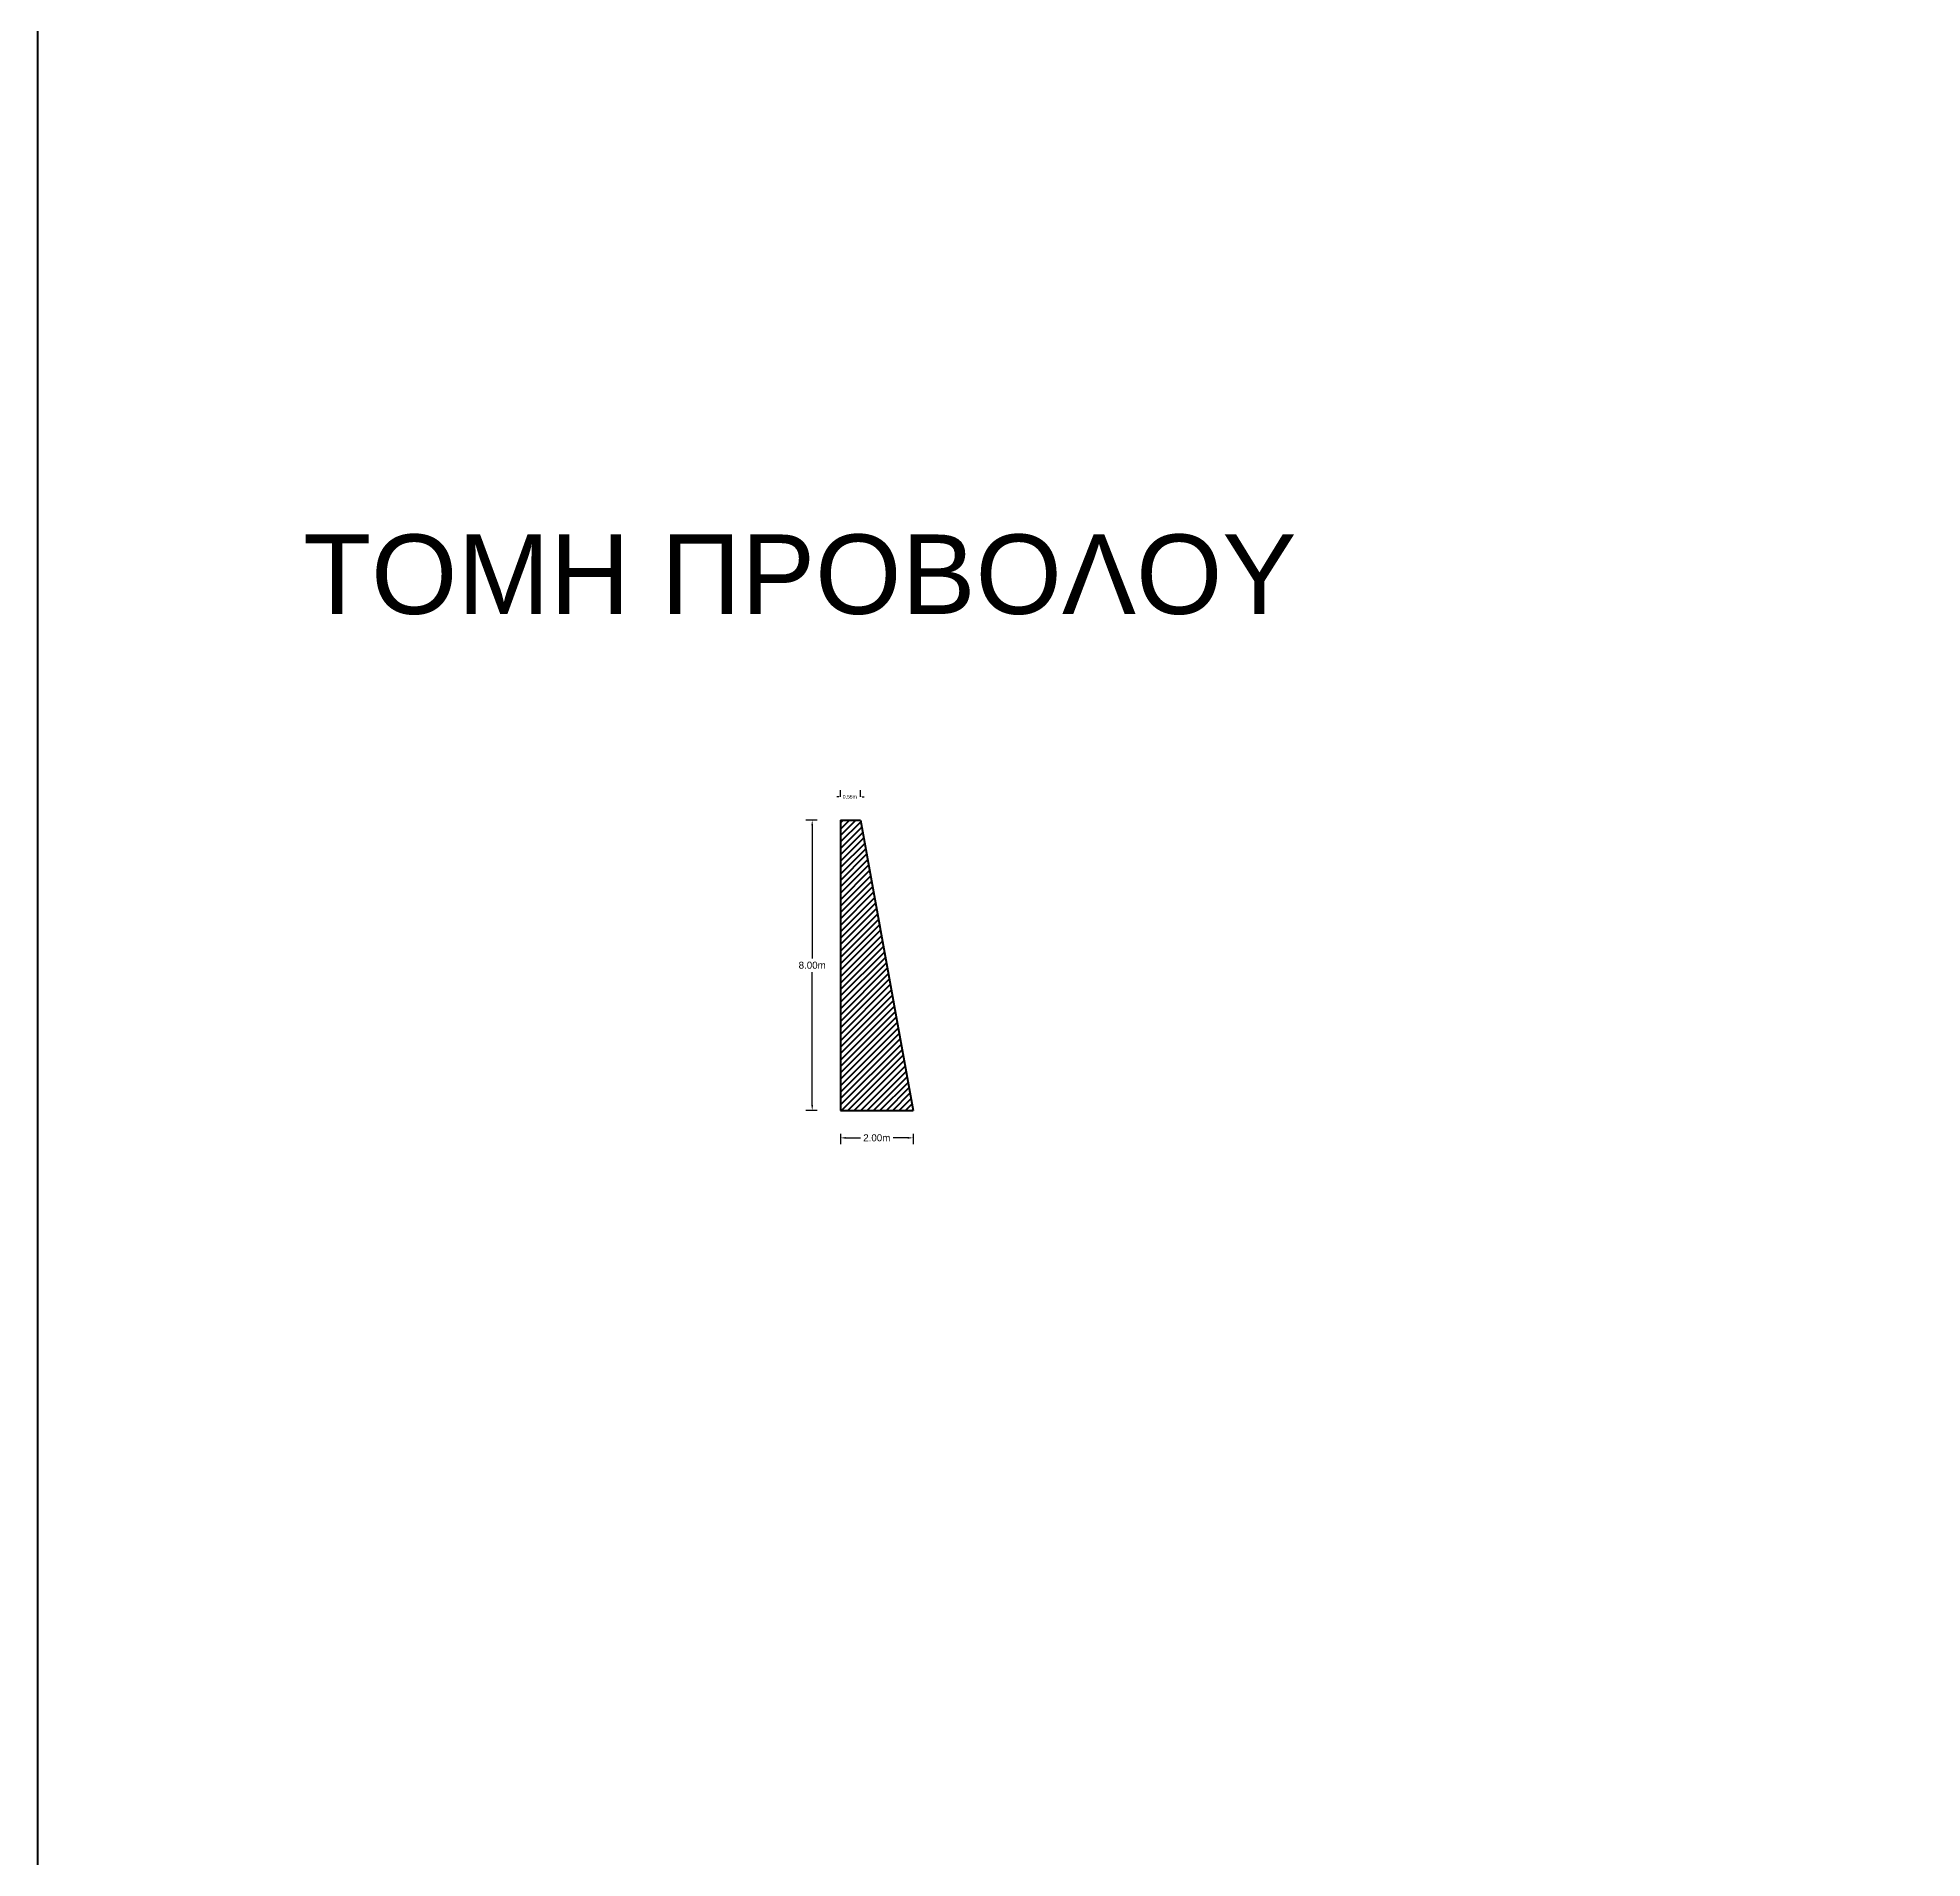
# Model space of a CAD drawing. Header units: metres. Extents: x -2 to 550, y -115 to 198.
# Drawn here: x 165 to 216.9, y 97.1 to 147.3 of the extents above; entities that cross this region are included whole.
import ezdxf

# ---------------------------------------------------------------- set-up
doc = ezdxf.new("R2010")
doc.units = ezdxf.units.M
doc.header["$MEASUREMENT"] = 0
doc.layers.add('ΦΡΑΓΜΑ', color=7, linetype='Continuous')
doc.styles.get("Standard").update_dxf_attribs({"font": 'arial.ttf'})
doc.dimstyles.get("Standard").update_dxf_attribs({"dimtxt": 0.1925, "dimasz": 0.1445, "dimexe": 0.1775, "dimexo": 0.642, "dimgap": 0.09, "dimtad": 0, "dimtih": 1, "dimtoh": 1, "dimrnd": 0.0005, "dimzin": 0, "dimdsep": 46, "dimtxsty": 'Standard', "dimcen": 0.09, "dimadec": 0, "dimazin": 0, "dimtfac": 1, "dimtofl": 0, "dimtmove": 0, "dimatfit": 3, "dimfxl": 1, "dimtolj": 1, "dimtzin": 0, "dimarcsym": 0})

# ---------------------------------------------------------------- blocks, each defined once
blk = doc.blocks.new('*D96')
at = {"layer": 'Defpoints', "color": 0, "lineweight": -2, "transparency": 16777216}
for p, q in [((187.032, 126.358), (186.982, 126.358)), ((187.082, 126.357), (187.082, 126.535)), ((187.632, 126.357), (187.632, 126.535)), ((187.682, 126.358), (187.732, 126.358))]:
    blk.add_line(p, q, dxfattribs=at)
at = {"layer": 'Defpoints', "color": 0, "lineweight": 100, "transparency": 16777216}
for p in [(187.632, 126.358), (187.082, 125.715), (187.632, 125.715)]:
    blk.add_point(p, dxfattribs=at)
for points in [[(187.032, 126.366), (187.032, 126.349), (187.082, 126.358)], [(187.682, 126.366), (187.682, 126.349), (187.632, 126.358)]]:
    blk.add_solid(points, dxfattribs=at)
at = {"layer": 'Defpoints', "color": 0, "lineweight": 100, "transparency": 16777216, "insert": (187.338, 126.358), "char_height": 0.1, "attachment_point": 5}
blk.add_mtext('\\A1;0.55m', dxfattribs=at)
blk = doc.blocks.new('*D97')
at = {"layer": 'Defpoints', "color": 0, "lineweight": -2, "transparency": 16777216}
for p, q in [((186.44, 125.715), (186.125, 125.715)), ((186.302, 125.571), (186.302, 121.904)), ((186.302, 117.86), (186.302, 121.527)), ((186.44, 117.715), (186.125, 117.715))]:
    blk.add_line(p, q, dxfattribs=at)
at = {"layer": 'Defpoints', "color": 0, "lineweight": 100, "transparency": 16777216}
for p in [(187.082, 125.715), (186.302, 117.715), (187.082, 117.715)]:
    blk.add_point(p, dxfattribs=at)
for points in [[(186.278, 125.571), (186.326, 125.571), (186.302, 125.715)], [(186.278, 117.86), (186.326, 117.86), (186.302, 117.715)]]:
    blk.add_solid(points, dxfattribs=at)
at = {"layer": 'Defpoints', "color": 0, "lineweight": 100, "transparency": 16777216, "insert": (186.302, 121.715), "char_height": 0.1925, "attachment_point": 5}
blk.add_mtext('\\A1;8.00m', dxfattribs=at)
blk = doc.blocks.new('*D98')
at = {"layer": 'Defpoints', "color": 0, "lineweight": -2, "transparency": 16777216}
for p, q in [((187.082, 117.073), (187.082, 116.781)), ((187.226, 116.959), (187.631, 116.959)), ((188.937, 116.959), (188.533, 116.959)), ((189.082, 117.073), (189.082, 116.781))]:
    blk.add_line(p, q, dxfattribs=at)
at = {"layer": 'Defpoints', "color": 0, "lineweight": 100, "transparency": 16777216}
for p in [(187.082, 117.715), (189.082, 117.715), (187.082, 116.959)]:
    blk.add_point(p, dxfattribs=at)
for points in [[(187.226, 116.983), (187.226, 116.934), (187.082, 116.959)], [(188.937, 116.983), (188.937, 116.934), (189.082, 116.959)]]:
    blk.add_solid(points, dxfattribs=at)
at = {"layer": 'Defpoints', "color": 0, "lineweight": 100, "transparency": 16777216, "insert": (188.082, 116.959), "char_height": 0.1925, "attachment_point": 5}
blk.add_mtext('\\A1;2.00m', dxfattribs=at)

msp = doc.modelspace()

# ---------------------------------------------------------------- hatches: boundary and pattern name
at = {"layer": 'Defpoints', "lineweight": 100}
h = msp.add_hatch(dxfattribs=at)
h.set_pattern_fill('ANSI31', color=256)
h.set_pattern_definition([(45, (-84.0893, -21.2546), (-0.08838835, 0.08838835), [])])
h.paths.add_polyline_path([(187.082, 117.715), (189.082, 117.715), (187.632, 125.715), (187.082, 125.715)])

# ---------------------------------------------------------------- linework, layer by layer
msp.add_lwpolyline([(164.96, 186.96), (333.286, 186.96), (333.286, 46.941), (164.96, 46.941)], close=True, dxfattribs=at)
for points in [[(187.082, 125.715), (187.082, 117.715)], [(187.082, 125.715), (187.632, 125.715)], [(187.632, 125.715), (189.082, 117.715)], [(187.082, 117.715), (189.082, 117.715)]]:
    msp.add_lwpolyline(points, dxfattribs=at)

# ---------------------------------------------------------------- texts
at = {"layer": 'ΦΡΑΓΜΑ', "lineweight": 100, "insert": (172.278, 133.584), "char_height": 2.19, "attachment_point": 1}
msp.add_mtext_dynamic_manual_height_columns('TOMH ΠΡΟΒΟΛΟΥ', width=95.41032, gutter_width=10.95, heights=[0], dxfattribs=at)

# ---------------------------------------------------------------- dimensions: what is measured, and where the dimension line sits
at = {"layer": 'Defpoints', "lineweight": 100}
dim = msp.add_linear_dim(base=(187.632, 126.358), p1=(187.082, 125.715), p2=(187.632, 125.715), dimstyle='Standard', override={"dimtxt": 0.1, "dimasz": 0.05, "dimpost": 'm'}, dxfattribs=at)
dim.commit()
dim.dimension.update_dxf_attribs({"geometry": '*D96', "text_midpoint": (187.338, 126.358), "dimtype": 160})
dim = msp.add_linear_dim(base=(186.302, 117.715), p1=(187.082, 125.715), p2=(187.082, 117.715), angle=90, dimstyle='Standard', override={"dimpost": 'm'}, dxfattribs=at)
dim.commit()
dim.dimension.update_dxf_attribs({"geometry": '*D97', "text_midpoint": (186.302, 121.715)})
dim = msp.add_linear_dim(base=(187.082, 116.959), p1=(189.082, 117.715), p2=(187.082, 117.715), dimstyle='Standard', override={"dimpost": 'm'}, dxfattribs=at)
dim.commit()
dim.dimension.update_dxf_attribs({"geometry": '*D98', "text_midpoint": (188.082, 116.959)})

doc.saveas('drawing.dxf')
